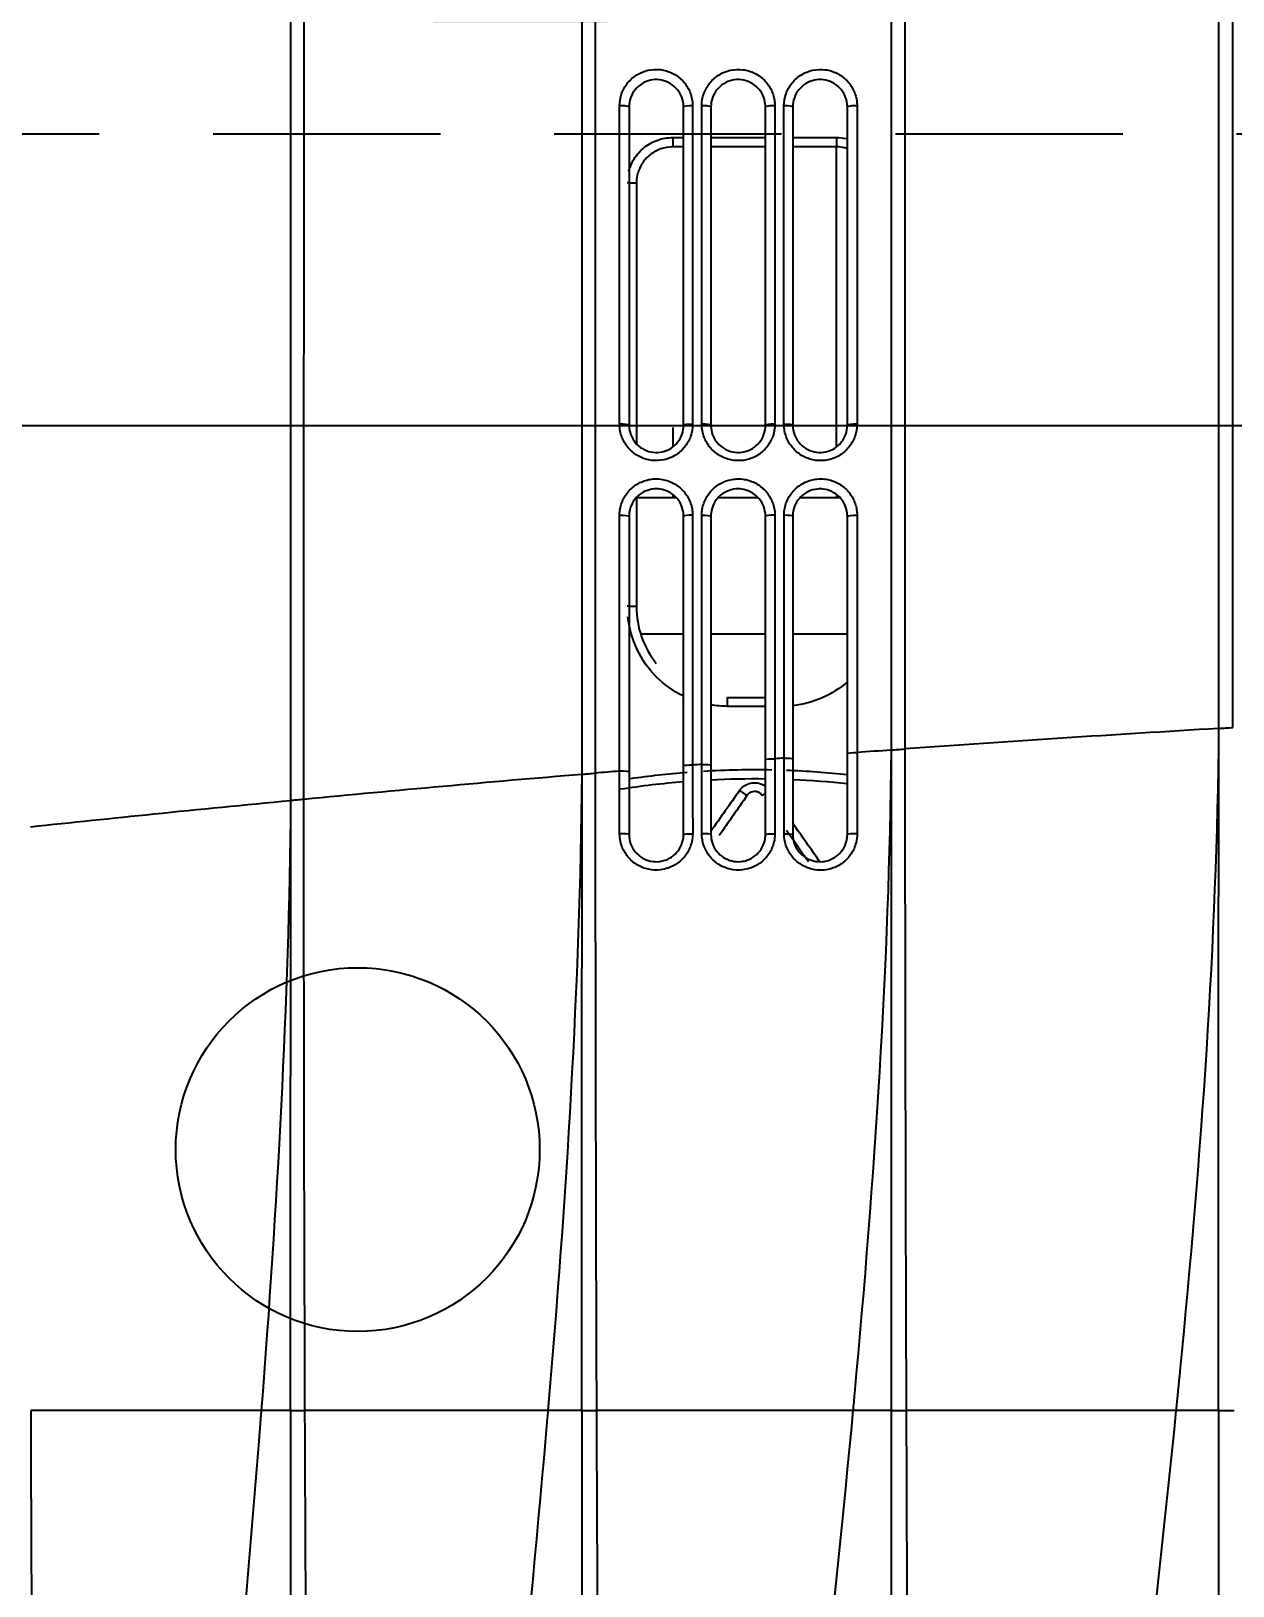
# Model space of a CAD drawing. Header units: inches. Extents: x -53835 to 52744, y -79586 to -50910.
# Drawn here: x 3388.5 to 3450.5, y -55251.6 to -55171.4 of the extents above; entities that cross this region are included whole.
import ezdxf

# ---------------------------------------------------------------- set-up
doc = ezdxf.new("R2010")
doc.units = ezdxf.units.IN
doc.header["$LTSCALE"] = 50
doc.header["$MEASUREMENT"] = 0
doc.linetypes.add('HIDDEN', pattern=[0.375, 0.25, -0.125])
doc.layers.add('06-LIGHT', color=4, linetype='Continuous')
doc.layers.add('07-DIM WAL', color=5, linetype='Continuous')
doc.styles.add('스타일1', font='HY울릉도M.TTF')
doc.dimstyles.new('30', dxfattribs={"dimscale": 30, "dimtxt": 2.5, "dimasz": 2.5, "dimexe": 1.25, "dimexo": 2, "dimtad": 1, "dimdec": 0, "dimtxsty": '스타일1', "dimblk": 'DOTSMALL', "dimcen": 2.5, "dimclrd": 1, "dimclre": 1, "dimclrt": 2, "dimadec": 0, "dimazin": 0, "dimtfac": 1, "dimtix": 1, "dimtmove": 0, "dimatfit": 3, "dimldrblk": 'DOTSMALL', "dimfxl": 1.25, "dimarcsym": 0})

# ---------------------------------------------------------------- blocks, each defined once
blk = doc.blocks.new('_DOTSMALL')
at = {"color": 0, "linetype": 'ByBlock', "const_width": 0.5}
blk.add_lwpolyline([(-0.0625, 0, 1), (0.0625, 0, 1)], format="xyb", close=True, dxfattribs=at)
blk = doc.blocks.new('*D203')
at = {"layer": '07-DIM WAL', "color": 1, "lineweight": -2, "transparency": 16777216}
for p, q in [((3098.631, -55131.788), (3098.631, -55154.288)), ((3848.631, -55131.788), (3848.631, -55154.288)), ((3848.631, -55191.788), (3098.631, -55191.788))]:
    blk.add_line(p, q, dxfattribs=at)
at = {"layer": 'Defpoints', "color": 0, "transparency": 16777216}
for p in [(3098.631, -55191.788), (3098.631, -55191.788), (3848.631, -55191.788)]:
    blk.add_point(p, dxfattribs=at)
at = {"layer": '07-DIM WAL', "color": 1, "lineweight": -2, "transparency": 16777216, "xscale": 75, "yscale": 75, "zscale": 75, "rotation": 180}
blk.add_blockref('_DOTSMALL', (3098.631, -55191.788), dxfattribs=at)
at = {"layer": '07-DIM WAL', "color": 1, "lineweight": -2, "transparency": 16777216, "xscale": 75, "yscale": 75, "zscale": 75}
blk.add_blockref('_DOTSMALL', (3848.631, -55191.788), dxfattribs=at)
at = {"layer": '07-DIM WAL', "color": 2, "transparency": 16777216, "insert": (3473.631, -55134.04), "char_height": 75, "attachment_point": 5, "style": '스타일1'}
blk.add_mtext('750', dxfattribs=at)
blk = doc.blocks.new('*U255')
at = {"color": 8}
for p, q in [((67.44, 103.098), (67.44, 106.098)), ((57.106, 105.5), (40.665, 105.5)), ((59.793, 105.5), (59.94, 105.5)), ((59.94, 103.515), (59.94, 105.683)), ((59.94, 99.018), (59.94, 101.185)), ((67.44, 98.598), (67.44, 101.598)), ((76.319, 101.41), (76.32, 101.41)), ((76.32, 100.591), (76.319, 100.591)), ((59.94, 94.5), (59.94, 96.687)), ((67.44, 94.756), (67.44, 97.098)), ((56.091, 96.5), (57.14, 96.5)), ((59.794, 96.5), (59.94, 96.5))]:
    blk.add_line(p, q, dxfattribs=at)
at = {"color": 1, "linetype": 'HIDDEN'}
blk.add_lwpolyline([(1179.942, 464.985), (1179.942, 14.985), (39.942, 14.985), (39.942, 464.985)], close=True, dxfattribs=at)
at = {"color": 8, "ltscale": 5}
blk.add_circle((95.792, 79.185), 10, dxfattribs=at)
at = {"color": 8}
for centre, major_axis, ratio, start_param, end_param in [((38.465, 106.598), (0, -0.5), 0.120491, 4.644768, 6.283185), ((55.965, 106.598), (0, -0.5), 0.102549, 4.642806, 6.283185), ((40.165, 105.5), (-0.5, 0), 0.00112, 1.53589, 3.141593), ((77.459, 101), (70.962, 49.985), 0.017143, 1.522775, 1.553151), ((77.745, 100.591), (70.963, 49.485), 0.017199, 1.527422, 1.551665), ((78.307, 101), (70.246, 48.985), 0.017199, 1.535103, 1.559588), ((38.465, 102.598), (0, -0.5), 0.120705, 3.141593, 4.677658), ((55.965, 102.598), (0, -0.5), 0.103019, 3.141593, 4.676553), ((38.465, 102.098), (0, -0.5), 0.120719, 4.68176, 6.283185), ((55.965, 102.098), (0, -0.5), 0.103065, 4.680761, 6.283185), ((76.032, 101.819), (-0.286, 0.41), 0.038088, 3.171638, 4.101454), ((76.032, 100.181), (0.286, 0.41), 0.038088, 4.71878, 6.25314), ((77.459, 101), (-70.962, 49.985), 0.017143, 1.563014, 1.594553), ((77.745, 101.41), (-70.963, 49.485), 0.017199, 1.562687, 1.59367), ((78.307, 101), (-70.246, 48.985), 0.017199, 1.554496, 1.585784), ((71.44, 99.5), (-0.5, 0), 0.00112, 0, 1.53589), ((38.465, 98.098), (0, -0.5), 0.120738, 3.141593, 4.714524), ((55.965, 98.098), (0, -0.5), 0.10333, 3.141593, 4.714382), ((38.465, 97.598), (0, -0.5), 0.120728, 4.718615, 6.283185), ((55.965, 97.598), (0, 0.5), 0.10335, 1.576989, 3.141593), ((40.165, 96.5), (-0.5, 0), 0.00112, 1.53589, 3.141593), ((38.465, 93.598), (0, 0.5), 0.120552, 0, 1.609749), ((42.665, 94), (0, -0.5), 0.0349, 3.141593, 4.713595), ((55.965, 93.598), (0, -0.5), 0.103408, 3.141593, 4.75217), ((65.94, 94), (0, -0.5), 0.0349, 3.141593, 4.713595)]:
    blk.add_ellipse(centre, major_axis=major_axis, ratio=ratio, start_param=start_param, end_param=end_param, dxfattribs=at)
for points, degree, knots in [([(72.589, 127.287), (61, 127.286), (49.428, 127.284), (26.337, 127.283), (14.808, 127.282), (3.367, 127.283)], 3, [0, 0, 0, 0, 0.5, 0.5, 1, 1, 1, 1]), ([(72.639, 126.5), (72.637, 126.522), (72.632, 126.566), (72.612, 126.883), (72.596, 127.154), (72.589, 127.287)], 3, [0, 0, 0, 0, 0.341178, 0.674287, 1, 1, 1, 1]), ([(110.14, 126.5), (110.14, 126.533), (110.139, 126.594), (110.139, 126.971), (110.139, 127.236), (110.14, 127.355)], 3, [0, 0, 0, 0, 0.391478, 0.72506, 1, 1, 1, 1]), ([(3.51, 126.5), (14.935, 126.5), (26.45, 126.5), (49.51, 126.5), (61.066, 126.5), (72.639, 126.5)], 3, [0, 0, 0, 0, 0.5, 0.5, 1, 1, 1, 1]), ([(72.64, 126.5), (84.41, 126.394), (96.94, 125.471), (109.417, 124.233), (110.141, 124.16)], 3, [0, 0, 0, 0, 0.941987, 1, 1, 1, 1]), ([(110.141, 124.158), (110.141, 122.989), (110.14, 120.616), (110.14, 116.969), (110.14, 113.202), (110.14, 110.644), (110.14, 109.349)], 3, [0, 0, 0, 0, 0.239883, 0.486718, 0.740192, 1, 1, 1, 1]), ([(194.054, 109.71), (180.065, 109.711), (166.077, 109.638), (138.101, 109.478), (124.113, 109.398), (110.14, 109.349)], 3, [0, 0, 0, 0, 0.5, 0.5, 1, 1, 1, 1]), ([(73.766, 109.28), (62.172, 109.278), (50.594, 109.276), (27.488, 109.274), (15.954, 109.273), (4.492, 109.275)], 3, [0, 0, 0, 0, 0.5, 0.5, 1, 1, 1, 1]), ([(73.827, 108.5), (73.824, 108.521), (73.819, 108.564), (73.795, 108.875), (73.776, 109.145), (73.766, 109.28)], 3, [0, 0, 0, 0, 0.336576, 0.66963, 1, 1, 1, 1]), ([(110.14, 108.5), (110.139, 108.532), (110.138, 108.593), (110.138, 108.966), (110.139, 109.23), (110.14, 109.349)], 3, [0, 0, 0, 0, 0.391619, 0.725197, 1, 1, 1, 1]), ([(4.63, 108.5), (16.079, 108.5), (27.6, 108.5), (50.68, 108.5), (62.245, 108.5), (73.827, 108.5)], 3, [0, 0, 0, 0, 0.5, 0.5, 1, 1, 1, 1]), ([(73.828, 108.5), (85.608, 108.394), (97.739, 107.55), (109.827, 106.432), (110.141, 106.403)], 3, [0, 0, 0, 0, 0.974091, 1, 1, 1, 1]), ([(38.405, 102.615), (38.179, 102.615), (37.95, 102.654), (37.524, 102.805), (37.322, 102.919), (36.971, 103.204), (36.817, 103.379), (36.581, 103.766), (36.495, 103.982), (36.401, 104.424), (36.391, 104.655), (36.448, 105.101), (36.515, 105.322), (36.715, 105.722), (36.85, 105.907), (37.169, 106.218), (37.357, 106.348), (37.759, 106.537), (37.98, 106.598), (38.268, 106.628), (38.337, 106.631), (38.405, 106.631)], 3, [0, 0, 0, 0, 0.108501, 0.108501, 0.217078, 0.217078, 0.325752, 0.325752, 0.434077, 0.434077, 0.541746, 0.541746, 0.648671, 0.648671, 0.755015, 0.755015, 0.861181, 0.861181, 0.967704, 0.967704, 1, 1, 1, 1]), ([(38.465, 106.098), (38.414, 106.098), (38.363, 106.095), (38.146, 106.073), (37.981, 106.027), (37.68, 105.886), (37.539, 105.789), (37.3, 105.557), (37.198, 105.419), (37.049, 105.12), (36.998, 104.955), (36.956, 104.622), (36.963, 104.448), (37.033, 104.118), (37.098, 103.957), (37.275, 103.668), (37.39, 103.538), (37.653, 103.325), (37.805, 103.24), (38.124, 103.127), (38.295, 103.098), (38.465, 103.098)], 3, [0, 0, 0, 0, 0.032428, 0.032428, 0.139186, 0.139186, 0.24526, 0.24526, 0.35125, 0.35125, 0.457712, 0.457712, 0.565001, 0.565001, 0.673185, 0.673185, 0.782019, 0.782019, 0.891004, 0.891004, 1, 1, 1, 1]), ([(38.405, 106.631), (38.736, 106.631), (39.067, 106.631), (40.721, 106.631), (42.045, 106.631), (47.548, 106.632), (51.73, 106.632), (55.914, 106.632)], 3, [0, 0, 0, 0, 0.056756, 0.056756, 0.283781, 0.283781, 1, 1, 1, 1]), ([(40.147, 105.5), (40.147, 105.683), (40.168, 105.868), (40.212, 106.065), (40.216, 106.082), (40.22, 106.1)], 3, [0, 0, 0, 0, 0.90979, 0.90979, 1, 1, 1, 1]), ([(40.758, 106.104), (40.741, 106.049), (40.726, 105.994), (40.681, 105.795), (40.665, 105.647), (40.665, 105.5)], 3, [0, 0, 0, 0, 0.282022, 0.282022, 1, 1, 1, 1]), ([(55.914, 106.632), (56.139, 106.632), (56.368, 106.593), (56.792, 106.442), (56.994, 106.329), (57.345, 106.045), (57.499, 105.871), (57.736, 105.485), (57.822, 105.269), (57.917, 104.827), (57.927, 104.595), (57.87, 104.149), (57.804, 103.928), (57.605, 103.528), (57.47, 103.343), (57.152, 103.031), (56.964, 102.9), (56.562, 102.711), (56.341, 102.649), (56.051, 102.619), (55.982, 102.615), (55.913, 102.615)], 3, [0, 0, 0, 0, 0.108185, 0.108185, 0.216425, 0.216425, 0.325056, 0.325056, 0.433562, 0.433562, 0.541346, 0.541346, 0.64822, 0.64822, 0.754494, 0.754494, 0.860743, 0.860743, 0.967469, 0.967469, 1, 1, 1, 1]), ([(55.965, 103.098), (56.016, 103.098), (56.068, 103.1), (56.285, 103.123), (56.451, 103.169), (56.752, 103.31), (56.893, 103.408), (57.132, 103.64), (57.233, 103.779), (57.382, 104.078), (57.432, 104.243), (57.474, 104.576), (57.467, 104.749), (57.395, 105.079), (57.33, 105.241), (57.153, 105.529), (57.038, 105.659), (56.775, 105.871), (56.623, 105.956), (56.305, 106.068), (56.134, 106.098), (55.965, 106.098)], 3, [0, 0, 0, 0, 0.032628, 0.032628, 0.139536, 0.139536, 0.245702, 0.245702, 0.351641, 0.351641, 0.458067, 0.458067, 0.565498, 0.565498, 0.673919, 0.673919, 0.782769, 0.782769, 0.891417, 0.891417, 1, 1, 1, 1]), ([(60.916, 102.616), (60.839, 102.616), (60.763, 102.62), (60.464, 102.655), (60.242, 102.72), (59.838, 102.918), (59.65, 103.054), (59.334, 103.376), (59.201, 103.567), (59.01, 103.976), (58.949, 104.2), (58.912, 104.567), (58.913, 104.711), (58.955, 105.074), (59.018, 105.295), (59.212, 105.698), (59.345, 105.886), (59.66, 106.202), (59.847, 106.335), (60.248, 106.53), (60.467, 106.594), (60.764, 106.628), (60.84, 106.633), (60.916, 106.633)], 3, [0, 0, 0, 0, 0.036246, 0.036246, 0.144196, 0.144196, 0.252559, 0.252559, 0.361022, 0.361022, 0.469276, 0.469276, 0.536851, 0.536851, 0.643802, 0.643802, 0.750668, 0.750668, 0.857276, 0.857276, 0.963954, 0.963954, 1, 1, 1, 1]), ([(60.965, 106.098), (60.908, 106.097), (60.851, 106.094), (60.629, 106.069), (60.464, 106.021), (60.164, 105.876), (60.024, 105.776), (59.788, 105.54), (59.688, 105.4), (59.543, 105.099), (59.495, 104.934), (59.464, 104.662), (59.463, 104.555), (59.49, 104.281), (59.537, 104.113), (59.68, 103.808), (59.779, 103.665), (60.016, 103.425), (60.157, 103.323), (60.46, 103.176), (60.626, 103.127), (60.85, 103.101), (60.908, 103.098), (60.965, 103.098)], 3, [0, 0, 0, 0, 0.03612, 0.03612, 0.142967, 0.142967, 0.249485, 0.249485, 0.356064, 0.356064, 0.462661, 0.462661, 0.530041, 0.530041, 0.638131, 0.638131, 0.746663, 0.746663, 0.855313, 0.855313, 0.96366, 0.96366, 1, 1, 1, 1]), ([(60.916, 106.633), (61.248, 106.633), (61.579, 106.633), (63.238, 106.633), (64.566, 106.633), (68.582, 106.633), (71.272, 106.634), (73.963, 106.634), (73.963, 106.634), (73.963, 106.634)], 3, [0, 0, 0, 0, 0.076326, 0.076326, 0.381632, 0.381632, 0.999995, 0.999995, 1, 1, 1, 1]), ([(73.963, 106.634), (73.963, 106.634), (73.963, 106.634), (74.295, 106.634), (74.627, 106.634), (76.116, 106.635), (77.273, 106.635), (78.431, 106.636)], 3, [0, 0, 0, 0, 0.000013, 0.000013, 0.223182, 0.223182, 1, 1, 1, 1]), ([(78.431, 106.636), (78.594, 106.636), (78.759, 106.616), (79.135, 106.521), (79.346, 106.428), (79.72, 106.181), (79.889, 106.022), (80.161, 105.663), (80.267, 105.457), (80.38, 105.105), (80.409, 104.963), (80.443, 104.597), (80.426, 104.367), (80.319, 103.932), (80.228, 103.72), (79.983, 103.344), (79.828, 103.175), (79.474, 102.901), (79.272, 102.793), (78.858, 102.654), (78.642, 102.619), (78.428, 102.618)], 3, [0, 0, 0, 0, 0.077851, 0.077851, 0.185317, 0.185317, 0.293315, 0.293315, 0.401647, 0.401647, 0.469766, 0.469766, 0.577002, 0.577002, 0.684259, 0.684259, 0.791133, 0.791133, 0.897844, 0.897844, 1, 1, 1, 1]), ([(78.465, 103.098), (78.625, 103.098), (78.786, 103.124), (79.097, 103.227), (79.248, 103.308), (79.513, 103.512), (79.629, 103.639), (79.812, 103.919), (79.88, 104.077), (79.96, 104.403), (79.973, 104.574), (79.947, 104.847), (79.925, 104.953), (79.841, 105.216), (79.76, 105.37), (79.557, 105.638), (79.43, 105.757), (79.15, 105.942), (78.992, 106.011), (78.711, 106.082), (78.587, 106.097), (78.465, 106.098)], 3, [0, 0, 0, 0, 0.102245, 0.102245, 0.208882, 0.208882, 0.315495, 0.315495, 0.422426, 0.422426, 0.529438, 0.529438, 0.597522, 0.597522, 0.705987, 0.705987, 0.814273, 0.814273, 0.922037, 0.922037, 1, 1, 1, 1]), ([(110.14, 106.4), (110.14, 105.294), (110.14, 103.046), (110.14, 99.582), (110.14, 95.996), (110.14, 93.56), (110.14, 92.325)], 3, [0, 0, 0, 0, 0.238876, 0.485318, 0.739101, 1, 1, 1, 1]), ([(40.665, 105.5), (40.665, 105.167), (40.665, 104.834), (40.665, 104.033), (40.665, 103.565), (40.665, 103.097)], 3, [0, 0, 0, 0, 0.416195, 0.416195, 1, 1, 1, 1]), ([(55.913, 102.615), (55.582, 102.615), (55.25, 102.615), (53.593, 102.615), (52.267, 102.615), (46.759, 102.615), (42.58, 102.615), (38.405, 102.615)], 3, [0, 0, 0, 0, 0.056754, 0.056754, 0.283773, 0.283773, 1, 1, 1, 1]), ([(74.263, 102.617), (74.263, 102.617), (74.263, 102.617), (73.931, 102.617), (73.599, 102.617), (71.939, 102.617), (70.61, 102.616), (66.493, 102.616), (63.703, 102.616), (60.916, 102.616)], 3, [0, 0, 0, 0, 0.000004, 0.000004, 0.074608, 0.074608, 0.373021, 0.373021, 1, 1, 1, 1]), ([(78.428, 102.618), (78.096, 102.618), (77.763, 102.618), (76.375, 102.617), (75.319, 102.617), (74.263, 102.617), (74.263, 102.617), (74.263, 102.617)], 3, [0, 0, 0, 0, 0.239348, 0.239348, 0.999986, 0.999986, 1, 1, 1, 1]), ([(38.404, 98.096), (38.179, 98.096), (37.951, 98.136), (37.526, 98.286), (37.323, 98.4), (36.972, 98.684), (36.819, 98.859), (36.583, 99.243), (36.497, 99.458), (36.402, 99.898), (36.391, 100.128), (36.446, 100.573), (36.512, 100.793), (36.709, 101.194), (36.843, 101.38), (37.16, 101.693), (37.348, 101.825), (37.751, 102.016), (37.972, 102.078), (38.264, 102.109), (38.334, 102.113), (38.404, 102.113)], 3, [0, 0, 0, 0, 0.108286, 0.108286, 0.21667, 0.21667, 0.324851, 0.324851, 0.432489, 0.432489, 0.539562, 0.539562, 0.646218, 0.646218, 0.752731, 0.752731, 0.859444, 0.859444, 0.966684, 0.966684, 1, 1, 1, 1]), ([(38.404, 102.113), (38.735, 102.113), (39.066, 102.113), (40.721, 102.113), (42.045, 102.113), (47.548, 102.113), (51.729, 102.113), (55.913, 102.113)], 3, [0, 0, 0, 0, 0.056754, 0.056754, 0.283772, 0.283772, 1, 1, 1, 1]), ([(55.913, 102.113), (56.139, 102.113), (56.367, 102.074), (56.792, 101.924), (56.994, 101.81), (57.345, 101.527), (57.498, 101.352), (57.734, 100.967), (57.821, 100.752), (57.916, 100.312), (57.927, 100.082), (57.872, 99.637), (57.806, 99.417), (57.61, 99.017), (57.476, 98.831), (57.159, 98.518), (56.971, 98.386), (56.568, 98.194), (56.346, 98.131), (56.054, 98.1), (55.983, 98.097), (55.913, 98.097)], 3, [0, 0, 0, 0, 0.108108, 0.108108, 0.216298, 0.216298, 0.324535, 0.324535, 0.432347, 0.432347, 0.539476, 0.539476, 0.646052, 0.646052, 0.752517, 0.752517, 0.859336, 0.859336, 0.966737, 0.966737, 1, 1, 1, 1]), ([(60.915, 98.097), (60.832, 98.097), (60.747, 98.102), (60.441, 98.141), (60.22, 98.209), (59.817, 98.412), (59.631, 98.55), (59.319, 98.875), (59.189, 99.067), (59.003, 99.478), (58.944, 99.701), (58.912, 100.065), (58.914, 100.208), (58.958, 100.57), (59.023, 100.79), (59.22, 101.192), (59.354, 101.379), (59.672, 101.693), (59.86, 101.825), (60.264, 102.017), (60.485, 102.079), (60.776, 102.11), (60.846, 102.114), (60.916, 102.114)], 3, [0, 0, 0, 0, 0.03981, 0.03981, 0.148007, 0.148007, 0.256203, 0.256203, 0.364183, 0.364183, 0.471842, 0.471842, 0.538525, 0.538525, 0.645662, 0.645662, 0.752693, 0.752693, 0.859719, 0.859719, 0.967018, 0.967018, 1, 1, 1, 1]), ([(60.916, 102.114), (61.247, 102.114), (61.579, 102.114), (63.238, 102.114), (64.565, 102.114), (68.695, 102.114), (71.498, 102.114), (74.302, 102.115), (74.302, 102.115), (74.302, 102.115)], 3, [0, 0, 0, 0, 0.074389, 0.074389, 0.371944, 0.371944, 0.999996, 0.999996, 1, 1, 1, 1]), ([(74.302, 102.115), (74.302, 102.115), (74.302, 102.115), (74.634, 102.115), (74.966, 102.115), (76.341, 102.115), (77.384, 102.115), (78.428, 102.116)], 3, [0, 0, 0, 0, 0.000014, 0.000014, 0.241602, 0.241602, 1, 1, 1, 1]), ([(78.428, 102.116), (78.583, 102.116), (78.739, 102.098), (79.108, 102.01), (79.32, 101.919), (79.698, 101.676), (79.869, 101.519), (80.145, 101.163), (80.254, 100.959), (80.37, 100.61), (80.4, 100.47), (80.44, 100.106), (80.427, 99.877), (80.326, 99.44), (80.238, 99.227), (80, 98.848), (79.847, 98.677), (79.498, 98.397), (79.297, 98.286), (78.875, 98.137), (78.649, 98.099), (78.426, 98.098)], 3, [0, 0, 0, 0, 0.073729, 0.073729, 0.181483, 0.181483, 0.289444, 0.289444, 0.397393, 0.397393, 0.464668, 0.464668, 0.571754, 0.571754, 0.678827, 0.678827, 0.785803, 0.785803, 0.892946, 0.892946, 1, 1, 1, 1]), ([(38.465, 101.598), (38.412, 101.598), (38.359, 101.595), (38.141, 101.572), (37.975, 101.525), (37.673, 101.382), (37.532, 101.284), (37.294, 101.05), (37.194, 100.911), (37.046, 100.612), (36.997, 100.447), (36.956, 100.115), (36.963, 99.943), (37.035, 99.615), (37.099, 99.454), (37.276, 99.167), (37.391, 99.036), (37.654, 98.824), (37.806, 98.739), (38.125, 98.627), (38.296, 98.598), (38.465, 98.598)], 3, [0, 0, 0, 0, 0.033474, 0.033474, 0.14108, 0.14108, 0.247873, 0.247873, 0.354169, 0.354169, 0.460411, 0.460411, 0.567043, 0.567043, 0.674393, 0.674393, 0.782562, 0.782562, 0.891233, 0.891233, 1, 1, 1, 1]), ([(40.147, 98.598), (40.147, 99.565), (40.147, 100.532), (40.147, 101.532), (40.147, 101.565), (40.147, 101.597)], 3, [0, 0, 0, 0, 0.967399, 0.967399, 1, 1, 1, 1]), ([(40.665, 101.597), (40.665, 101.232), (40.665, 100.866), (40.665, 99.866), (40.665, 99.232), (40.665, 98.598)], 3, [0, 0, 0, 0, 0.365767, 0.365767, 1, 1, 1, 1]), ([(55.965, 98.598), (56.017, 98.598), (56.07, 98.6), (56.289, 98.623), (56.455, 98.67), (56.758, 98.813), (56.899, 98.912), (57.136, 99.146), (57.237, 99.285), (57.384, 99.584), (57.433, 99.748), (57.474, 100.08), (57.466, 100.253), (57.395, 100.581), (57.33, 100.742), (57.153, 101.029), (57.038, 101.159), (56.775, 101.371), (56.623, 101.456), (56.305, 101.568), (56.134, 101.598), (55.965, 101.598)], 3, [0, 0, 0, 0, 0.033385, 0.033385, 0.141099, 0.141099, 0.248011, 0.248011, 0.354289, 0.354289, 0.460473, 0.460473, 0.56718, 0.56718, 0.674743, 0.674743, 0.783016, 0.783016, 0.891497, 0.891497, 1, 1, 1, 1]), ([(60.965, 101.598), (60.913, 101.597), (60.861, 101.595), (60.643, 101.572), (60.477, 101.525), (60.174, 101.382), (60.033, 101.284), (59.795, 101.049), (59.694, 100.91), (59.546, 100.609), (59.497, 100.444), (59.465, 100.174), (59.463, 100.068), (59.487, 99.796), (59.532, 99.629), (59.671, 99.322), (59.768, 99.179), (60.002, 98.936), (60.142, 98.833), (60.444, 98.681), (60.61, 98.631), (60.839, 98.602), (60.902, 98.598), (60.965, 98.598)], 3, [0, 0, 0, 0, 0.03307, 0.03307, 0.140669, 0.140669, 0.24776, 0.24776, 0.354618, 0.354618, 0.461426, 0.461426, 0.527881, 0.527881, 0.635258, 0.635258, 0.743152, 0.743152, 0.851512, 0.851512, 0.960069, 0.960069, 1, 1, 1, 1]), ([(70.94, 99.5), (70.94, 99.834), (70.94, 100.167), (70.94, 100.866), (70.94, 101.232), (70.94, 101.598)], 3, [0, 0, 0, 0, 0.476796, 0.476796, 1, 1, 1, 1]), ([(71.422, 101.598), (71.422, 101.565), (71.422, 101.532), (71.422, 100.833), (71.422, 100.166), (71.422, 99.5)], 3, [0, 0, 0, 0, 0.046661, 0.046661, 1, 1, 1, 1]), ([(76.05, 100.173), (75.985, 100.218), (75.926, 100.271), (75.8, 100.415), (75.739, 100.513), (75.654, 100.721), (75.629, 100.834), (75.619, 101.017), (75.623, 101.088), (75.651, 101.269), (75.688, 101.379), (75.765, 101.523), (75.792, 101.566), (75.822, 101.606)], 3, [0, 0, 0, 0, 0.145885, 0.145885, 0.355443, 0.355443, 0.565518, 0.565518, 0.695707, 0.695707, 0.906755, 0.906755, 1, 1, 1, 1]), ([(76.319, 101.41), (76.301, 101.398), (76.284, 101.384), (76.227, 101.332), (76.191, 101.287), (76.137, 101.188), (76.118, 101.133), (76.104, 101.044), (76.102, 101.008), (76.107, 100.918), (76.12, 100.862), (76.163, 100.759), (76.193, 100.71), (76.257, 100.639), (76.286, 100.613), (76.319, 100.591)], 3, [0, 0, 0, 0, 0.066277, 0.066277, 0.243538, 0.243538, 0.419249, 0.419249, 0.527308, 0.527308, 0.701967, 0.701967, 0.877213, 0.877213, 1, 1, 1, 1]), ([(76.32, 101.41), (76.274, 101.378), (76.233, 101.337), (76.167, 101.246), (76.142, 101.195), (76.11, 101.087), (76.103, 101.03), (76.109, 100.919), (76.122, 100.863), (76.164, 100.76), (76.194, 100.711), (76.257, 100.64), (76.287, 100.613), (76.32, 100.591)], 3, [0, 0, 0, 0, 0.175877, 0.175877, 0.351794, 0.351794, 0.527146, 0.527146, 0.701996, 0.701996, 0.876911, 0.876911, 1, 1, 1, 1]), ([(78.465, 98.598), (78.632, 98.598), (78.801, 98.627), (79.117, 98.737), (79.268, 98.82), (79.529, 99.029), (79.644, 99.157), (79.822, 99.44), (79.888, 99.598), (79.963, 99.924), (79.973, 100.096), (79.943, 100.368), (79.92, 100.472), (79.833, 100.733), (79.751, 100.885), (79.544, 101.151), (79.416, 101.268), (79.133, 101.45), (78.974, 101.518), (78.698, 101.584), (78.581, 101.597), (78.465, 101.598)], 3, [0, 0, 0, 0, 0.107278, 0.107278, 0.214509, 0.214509, 0.321349, 0.321349, 0.428125, 0.428125, 0.534902, 0.534902, 0.602044, 0.602044, 0.709956, 0.709956, 0.818084, 0.818084, 0.926117, 0.926117, 1, 1, 1, 1]), ([(38.405, 93.578), (38.18, 93.578), (37.952, 93.617), (37.528, 93.767), (37.326, 93.88), (36.975, 94.163), (36.822, 94.337), (36.586, 94.719), (36.499, 94.933), (36.403, 95.37), (36.391, 95.599), (36.443, 96.043), (36.507, 96.263), (36.702, 96.665), (36.835, 96.852), (37.151, 97.168), (37.339, 97.301), (37.743, 97.495), (37.965, 97.558), (38.26, 97.59), (38.332, 97.594), (38.404, 97.594)], 3, [0, 0, 0, 0, 0.107882, 0.107882, 0.215881, 0.215881, 0.323448, 0.323448, 0.430427, 0.430427, 0.537061, 0.537061, 0.643664, 0.643664, 0.750524, 0.750524, 0.857857, 0.857857, 0.965748, 0.965748, 1, 1, 1, 1]), ([(55.913, 98.097), (55.582, 98.097), (55.25, 98.097), (53.592, 98.096), (52.267, 98.096), (46.759, 98.096), (42.58, 98.096), (38.404, 98.096)], 3, [0, 0, 0, 0, 0.056754, 0.056754, 0.28377, 0.28377, 1, 1, 1, 1]), ([(38.404, 97.594), (38.735, 97.594), (39.066, 97.594), (40.721, 97.594), (42.045, 97.594), (47.548, 97.594), (51.729, 97.594), (55.913, 97.594)], 3, [0, 0, 0, 0, 0.056754, 0.056754, 0.283771, 0.283771, 1, 1, 1, 1]), ([(55.913, 97.594), (56.138, 97.594), (56.366, 97.555), (56.79, 97.405), (56.992, 97.292), (57.343, 97.009), (57.496, 96.835), (57.732, 96.453), (57.819, 96.239), (57.915, 95.801), (57.926, 95.572), (57.874, 95.128), (57.81, 94.908), (57.615, 94.507), (57.482, 94.32), (57.166, 94.004), (56.978, 93.871), (56.574, 93.677), (56.351, 93.613), (56.056, 93.582), (55.985, 93.578), (55.913, 93.578)], 3, [0, 0, 0, 0, 0.10783, 0.10783, 0.215762, 0.215762, 0.323471, 0.323471, 0.430614, 0.430614, 0.537253, 0.537253, 0.64376, 0.64376, 0.750608, 0.750608, 0.858075, 0.858075, 0.966084, 0.966084, 1, 1, 1, 1]), ([(60.915, 93.578), (60.824, 93.578), (60.733, 93.584), (60.42, 93.628), (60.199, 93.698), (59.799, 93.905), (59.614, 94.045), (59.307, 94.373), (59.179, 94.565), (58.998, 94.975), (58.941, 95.199), (58.911, 95.561), (58.915, 95.702), (58.96, 96.062), (59.027, 96.283), (59.227, 96.685), (59.363, 96.871), (59.684, 97.184), (59.874, 97.314), (60.28, 97.503), (60.503, 97.564), (60.789, 97.591), (60.852, 97.595), (60.915, 97.595)], 3, [0, 0, 0, 0, 0.043237, 0.043237, 0.151417, 0.151417, 0.259221, 0.259221, 0.366628, 0.366628, 0.473779, 0.473779, 0.539795, 0.539795, 0.647301, 0.647301, 0.754686, 0.754686, 0.862228, 0.862228, 0.97008, 0.97008, 1, 1, 1, 1]), ([(74.616, 98.097), (74.616, 98.097), (74.616, 98.097), (74.284, 98.097), (73.952, 98.097), (72.291, 98.097), (70.963, 98.097), (66.727, 98.097), (63.821, 98.097), (60.915, 98.097)], 3, [0, 0, 0, 0, 0.000004, 0.000004, 0.072684, 0.072684, 0.363403, 0.363403, 1, 1, 1, 1]), ([(60.915, 97.595), (61.247, 97.595), (61.579, 97.595), (63.238, 97.595), (64.565, 97.595), (68.812, 97.595), (71.734, 97.595), (74.656, 97.595), (74.656, 97.595), (74.656, 97.595)], 3, [0, 0, 0, 0, 0.072467, 0.072467, 0.362336, 0.362336, 0.999996, 0.999996, 1, 1, 1, 1]), ([(78.426, 98.098), (78.094, 98.098), (77.761, 98.098), (76.491, 98.098), (75.553, 98.097), (74.616, 98.097), (74.616, 98.097), (74.616, 98.097)], 3, [0, 0, 0, 0, 0.261588, 0.261588, 0.999984, 0.999984, 1, 1, 1, 1]), ([(74.656, 97.595), (74.656, 97.595), (74.656, 97.595), (74.988, 97.595), (75.32, 97.595), (76.577, 97.595), (77.501, 97.596), (78.426, 97.596)], 3, [0, 0, 0, 0, 0.000016, 0.000016, 0.264399, 0.264399, 1, 1, 1, 1]), ([(78.426, 97.596), (78.574, 97.596), (78.723, 97.579), (79.086, 97.497), (79.3, 97.408), (79.68, 97.168), (79.852, 97.013), (80.131, 96.66), (80.242, 96.458), (80.361, 96.113), (80.393, 95.975), (80.437, 95.613), (80.427, 95.383), (80.332, 94.945), (80.247, 94.731), (80.014, 94.349), (79.863, 94.175), (79.517, 93.891), (79.317, 93.776), (78.889, 93.62), (78.655, 93.579), (78.424, 93.579)], 3, [0, 0, 0, 0, 0.070469, 0.070469, 0.178273, 0.178273, 0.285981, 0.285981, 0.393451, 0.393451, 0.45984, 0.45984, 0.56702, 0.56702, 0.674158, 0.674158, 0.781457, 0.781457, 0.889124, 0.889124, 1, 1, 1, 1]), ([(38.465, 97.098), (38.411, 97.098), (38.357, 97.095), (38.136, 97.071), (37.969, 97.023), (37.666, 96.878), (37.526, 96.779), (37.289, 96.543), (37.189, 96.404), (37.043, 96.103), (36.995, 95.939), (36.956, 95.607), (36.964, 95.436), (37.037, 95.109), (37.102, 94.95), (37.279, 94.664), (37.393, 94.534), (37.656, 94.323), (37.808, 94.239), (38.126, 94.127), (38.297, 94.098), (38.465, 94.098)], 3, [0, 0, 0, 0, 0.034419, 0.034419, 0.142762, 0.142762, 0.250327, 0.250327, 0.357125, 0.357125, 0.463407, 0.463407, 0.569594, 0.569594, 0.676176, 0.676176, 0.783568, 0.783568, 0.891704, 0.891704, 1, 1, 1, 1]), ([(55.965, 94.098), (56.019, 94.098), (56.072, 94.1), (56.293, 94.124), (56.46, 94.172), (56.763, 94.317), (56.904, 94.416), (57.141, 94.652), (57.241, 94.791), (57.387, 95.091), (57.435, 95.256), (57.474, 95.587), (57.466, 95.758), (57.393, 96.085), (57.328, 96.245), (57.151, 96.531), (57.036, 96.661), (56.774, 96.872), (56.622, 96.956), (56.304, 97.068), (56.133, 97.098), (55.965, 97.098)], 3, [0, 0, 0, 0, 0.034044, 0.034044, 0.142449, 0.142449, 0.250168, 0.250168, 0.356996, 0.356996, 0.463211, 0.463211, 0.569418, 0.569418, 0.67619, 0.67619, 0.783761, 0.783761, 0.891835, 0.891835, 1, 1, 1, 1]), ([(60.965, 97.098), (60.918, 97.097), (60.87, 97.095), (60.656, 97.075), (60.489, 97.03), (60.184, 96.888), (60.042, 96.791), (59.801, 96.557), (59.7, 96.418), (59.55, 96.119), (59.499, 95.953), (59.465, 95.684), (59.463, 95.579), (59.485, 95.308), (59.528, 95.141), (59.664, 94.835), (59.759, 94.691), (59.99, 94.446), (60.128, 94.342), (60.428, 94.187), (60.594, 94.135), (60.828, 94.102), (60.897, 94.098), (60.965, 94.098)], 3, [0, 0, 0, 0, 0.029999, 0.029999, 0.138229, 0.138229, 0.245973, 0.245973, 0.35332, 0.35332, 0.460576, 0.460576, 0.526373, 0.526373, 0.633179, 0.633179, 0.740371, 0.740371, 0.848192, 0.848192, 0.95664, 0.95664, 1, 1, 1, 1]), ([(70.852, 97.07), (70.586, 96.53), (70.234, 96.033), (68.931, 94.731), (67.748, 94.167), (66.504, 94.031)], 3, [0, 0, 0, 0, 0.32606, 0.32606, 1, 1, 1, 1]), ([(78.465, 94.098), (78.469, 94.098), (78.474, 94.098), (78.647, 94.099), (78.817, 94.13), (79.134, 94.245), (79.284, 94.33), (79.543, 94.543), (79.656, 94.672), (79.83, 94.958), (79.894, 95.117), (79.965, 95.444), (79.973, 95.616), (79.939, 95.886), (79.915, 95.989), (79.826, 96.247), (79.743, 96.398), (79.534, 96.662), (79.405, 96.777), (79.12, 96.957), (78.96, 97.023), (78.687, 97.085), (78.576, 97.097), (78.465, 97.098)], 3, [0, 0, 0, 0, 0.002854, 0.002854, 0.111107, 0.111107, 0.219012, 0.219012, 0.32633, 0.32633, 0.433264, 0.433264, 0.540124, 0.540124, 0.606323, 0.606323, 0.713618, 0.713618, 0.821361, 0.821361, 0.929377, 0.929377, 1, 1, 1, 1]), ([(42.004, 94.084), (41.764, 94.148), (41.531, 94.249), (41.084, 94.529), (40.869, 94.72), (40.52, 95.157), (40.381, 95.409), (40.196, 95.936), (40.147, 96.22), (40.147, 96.5)], 3, [0, 0, 0, 0, 0.228215, 0.228215, 0.485519, 0.485519, 0.742758, 0.742758, 1, 1, 1, 1]), ([(40.665, 96.5), (40.665, 96.276), (40.703, 96.05), (40.851, 95.627), (40.963, 95.426), (41.242, 95.077), (41.414, 94.924), (41.793, 94.686), (42.006, 94.599), (42.369, 94.517), (42.517, 94.5), (42.665, 94.5)], 3, [0, 0, 0, 0, 0.214742, 0.214742, 0.429493, 0.429493, 0.644321, 0.644321, 0.859295, 0.859295, 1, 1, 1, 1]), ([(55.913, 93.578), (55.582, 93.578), (55.25, 93.578), (53.593, 93.578), (52.267, 93.578), (46.759, 93.578), (42.58, 93.578), (38.405, 93.578)], 3, [0, 0, 0, 0, 0.056755, 0.056755, 0.283775, 0.283775, 1, 1, 1, 1]), ([(74.984, 93.578), (74.984, 93.578), (74.984, 93.578), (74.652, 93.578), (74.32, 93.578), (72.659, 93.578), (71.331, 93.578), (66.973, 93.578), (63.943, 93.578), (60.915, 93.578)], 3, [0, 0, 0, 0, 0.000004, 0.000004, 0.070781, 0.070781, 0.353888, 0.353888, 1, 1, 1, 1]), ([(78.424, 93.579), (78.092, 93.578), (77.76, 93.578), (76.613, 93.578), (75.798, 93.578), (74.984, 93.578), (74.984, 93.578), (74.984, 93.578)], 3, [0, 0, 0, 0, 0.289659, 0.289659, 0.999983, 0.999983, 1, 1, 1, 1]), ([(110.14, 91.5), (110.139, 91.531), (110.138, 91.59), (110.138, 91.951), (110.139, 92.209), (110.14, 92.325)], 3, [0, 0, 0, 0, 0.392153, 0.725723, 1, 1, 1, 1]), ([(195.495, 92.711), (181.266, 92.711), (167.036, 92.632), (138.58, 92.459), (124.351, 92.375), (110.14, 92.325)], 3, [0, 0, 0, 0, 0.5, 0.5, 1, 1, 1, 1]), ([(75.094, 92.26), (69.316, 92.26), (63.541, 92.259), (51.832, 92.26), (45.899, 92.26), (33.387, 92.261), (26.808, 92.261), (15.407, 92.262), (10.578, 92.262), (5.759, 92.264)], 3, [0, 0, 0, 0, 0.249054, 0.249054, 0.505367, 0.505367, 0.790188, 0.790188, 1, 1, 1, 1]), ([(5.891, 91.5), (10.704, 91.5), (15.527, 91.5), (26.916, 91.5), (33.488, 91.5), (45.99, 91.5), (51.918, 91.5), (63.617, 91.5), (69.388, 91.5), (75.162, 91.5)], 3, [0, 0, 0, 0, 0.20974, 0.20974, 0.494552, 0.494552, 0.750903, 0.750903, 1, 1, 1, 1]), ([(75.162, 91.5), (75.16, 91.52), (75.154, 91.561), (75.127, 91.86), (75.105, 92.127), (75.094, 92.26)], 3, [0, 0, 0, 0, 0.333195, 0.666203, 1, 1, 1, 1]), ([(110.14, 89.639), (110.281, 89.627), (122.215, 88.603), (134.111, 87.333), (145.88, 86.24)], 3, [0, 0, 0, 0, 0.011752, 1, 1, 1, 1]), ([(110.14, 89.639), (110.14, 88.587), (110.14, 86.45), (110.14, 83.163), (110.14, 79.762), (110.14, 77.458), (110.14, 76.289)], 3, [0, 0, 0, 0, 0.238679, 0.484981, 0.738792, 1, 1, 1, 1]), ([(76.538, 76.23), (76.55, 76.1), (76.574, 75.842), (76.603, 75.557), (76.609, 75.519), (76.612, 75.5)], 3, [0, 0, 0, 0, 0.336886, 0.669865, 1, 1, 1, 1]), ([(110.14, 75.5), (110.139, 75.53), (110.138, 75.585), (110.139, 75.929), (110.139, 76.177), (110.14, 76.289)], 3, [0, 0, 0, 0, 0.394601, 0.728178, 1, 1, 1, 1]), ([(197.061, 76.704), (182.57, 76.704), (168.079, 76.614), (139.101, 76.426), (124.612, 76.339), (110.14, 76.289)], 3, [0, 0, 0, 0, 0.5, 0.5, 1, 1, 1, 1]), ([(7.261, 75.5), (23.133, 75.5), (41.409, 75.5), (58.556, 75.5), (76.613, 75.5)], 2, [0, 0, 0, 0.492905, 0.492905, 1, 1, 1]), ([(76.613, 75.5), (76.853, 72.996), (77.325, 68.213), (77.822, 63.45), (78.063, 61.196)], 3, [0, 0, 0, 0, 0.524499, 1, 1, 1, 1]), ([(110.141, 73.886), (110.14, 72.885), (110.14, 70.851), (110.14, 67.734), (110.14, 64.514), (110.14, 62.34), (110.14, 61.236)], 3, [0, 0, 0, 0, 0.238264, 0.484327, 0.738251, 1, 1, 1, 1]), ([(110.141, 73.885), (110.773, 73.836), (123.217, 72.861), (135.63, 71.638), (147.423, 70.629)], 3, [0, 0, 0, 0, 0.050839, 1, 1, 1, 1]), ([(198.72, 61.622), (183.953, 61.622), (169.185, 61.528), (139.654, 61.351), (124.89, 61.277), (110.14, 61.236)], 3, [0, 0, 0, 0, 0.5, 0.5, 1, 1, 1, 1])]:
    blk.add_open_spline(points, degree=degree, knots=knots, dxfattribs=at)
for points in [[(72.639, 126.5), (75.719, 126.5), (78.8, 126.5), (81.882, 126.5)], [(72.639, 126.5), (72.64, 126.5), (72.64, 126.5), (72.64, 126.5)], [(72.64, 126.5), (72.977, 120.777), (73.354, 115.024), (73.766, 109.28)], [(110.14, 126.5), (100.714, 126.5), (91.295, 126.5), (81.882, 126.5)], [(110.14, 126.5), (115.55, 126.5), (120.961, 126.5), (126.374, 126.5)], [(110.14, 126.5), (110.141, 125.709), (110.141, 124.929), (110.141, 124.158)], [(110.141, 124.158), (121.161, 123.049), (132.141, 121.719), (143.136, 120.545)], [(110.14, 109.349), (98.004, 109.306), (85.875, 109.281), (73.766, 109.28)], [(73.827, 108.5), (85.917, 108.5), (98.024, 108.5), (110.14, 108.5)], [(73.827, 108.5), (73.827, 108.5), (73.827, 108.5), (73.828, 108.5)], [(73.828, 108.5), (73.872, 107.879), (73.917, 107.256), (73.963, 106.634)], [(110.14, 108.5), (115.434, 108.5), (120.73, 108.5), (126.027, 108.5)], [(110.14, 108.5), (110.141, 107.785), (110.141, 107.079), (110.14, 106.384)], [(55.965, 106.098), (50.126, 106.098), (44.292, 106.098), (38.465, 106.098)], [(60.965, 106.098), (60.938, 106.098), (60.914, 106.36), (60.916, 106.633)], [(74.005, 106.098), (69.656, 106.098), (65.309, 106.098), (60.965, 106.098)], [(70.061, 106.121), (70.792, 105.283), (71.261, 104.219), (71.388, 103.105)], [(74.005, 106.098), (73.982, 106.098), (73.961, 106.361), (73.963, 106.634)], [(78.465, 106.098), (76.977, 106.098), (75.491, 106.098), (74.005, 106.098)], [(74.93, 102.744), (74.972, 103.87), (75.053, 104.995), (75.174, 106.115)], [(75.688, 106.114), (75.581, 105.112), (75.505, 104.106), (75.461, 103.099)], [(78.431, 106.636), (78.429, 106.362), (78.446, 106.098), (78.465, 106.098)], [(110.141, 106.401), (121.594, 105.335), (133.009, 104.033), (144.437, 102.891)], [(40.147, 103.097), (40.147, 103.898), (40.147, 104.699), (40.147, 105.5)], [(38.465, 103.098), (44.292, 103.098), (50.126, 103.098), (55.965, 103.098)], [(60.965, 103.098), (60.94, 103.098), (60.917, 102.871), (60.916, 102.616)], [(60.965, 103.098), (65.409, 103.098), (69.856, 103.098), (74.306, 103.098)], [(74.263, 102.617), (74.264, 102.872), (74.284, 103.098), (74.306, 103.098)], [(74.263, 102.617), (74.276, 102.449), (74.289, 102.282), (74.302, 102.115)], [(74.306, 103.098), (75.692, 103.098), (77.078, 103.098), (78.465, 103.098)], [(78.428, 102.618), (78.429, 102.873), (78.446, 103.098), (78.465, 103.098)], [(60.916, 102.114), (60.915, 101.847), (60.939, 101.598), (60.965, 101.598)], [(74.344, 101.598), (74.322, 101.598), (74.301, 101.847), (74.302, 102.115)], [(74.982, 98.189), (74.908, 99.44), (74.883, 100.694), (74.908, 101.947)], [(78.465, 101.598), (78.445, 101.598), (78.427, 101.848), (78.428, 102.116)], [(55.965, 101.598), (50.126, 101.598), (44.292, 101.598), (38.465, 101.598)], [(74.344, 101.598), (69.882, 101.598), (65.422, 101.598), (60.965, 101.598)], [(78.465, 101.598), (77.091, 101.598), (75.717, 101.598), (74.344, 101.598)], [(75.419, 101.599), (75.406, 100.596), (75.425, 99.592), (75.476, 98.59)], [(71.422, 99.5), (71.422, 99.195), (71.396, 98.892), (71.345, 98.594)], [(38.465, 98.598), (44.292, 98.598), (50.126, 98.598), (55.965, 98.598)], [(60.915, 98.097), (60.915, 98.359), (60.939, 98.598), (60.965, 98.598)], [(60.965, 98.598), (65.527, 98.598), (70.091, 98.598), (74.659, 98.598)], [(74.616, 98.097), (74.616, 98.359), (74.636, 98.598), (74.659, 98.598)], [(74.659, 98.598), (75.927, 98.598), (77.196, 98.598), (78.465, 98.598)], [(78.465, 98.598), (78.444, 98.598), (78.426, 98.36), (78.426, 98.098)], [(60.915, 97.595), (60.916, 97.334), (60.939, 97.098), (60.965, 97.098)], [(74.616, 98.097), (74.629, 97.93), (74.643, 97.763), (74.656, 97.595)], [(74.656, 97.595), (74.656, 97.334), (74.677, 97.098), (74.699, 97.098)], [(78.465, 97.098), (78.444, 97.098), (78.426, 97.335), (78.426, 97.596)], [(55.965, 97.098), (50.126, 97.098), (44.292, 97.098), (38.465, 97.098)], [(40.147, 96.5), (40.147, 96.699), (40.147, 96.898), (40.147, 97.098)], [(40.665, 97.098), (40.665, 96.898), (40.665, 96.699), (40.665, 96.5)], [(74.699, 97.098), (70.118, 97.098), (65.54, 97.098), (60.965, 97.098)], [(78.465, 97.098), (77.209, 97.098), (75.954, 97.098), (74.699, 97.098)], [(75.389, 94.19), (75.24, 95.218), (75.125, 96.25), (75.044, 97.285)], [(75.574, 97.096), (75.668, 95.938), (75.805, 94.784), (75.983, 93.636)], [(65.94, 94.5), (67.074, 94.5), (68.188, 94.9), (69.064, 95.598)], [(38.465, 94.098), (44.292, 94.098), (50.126, 94.098), (55.965, 94.098)], [(42.665, 94.5), (47.435, 94.5), (52.205, 94.5), (56.974, 94.5)], [(59.966, 94.5), (61.957, 94.5), (63.948, 94.5), (65.94, 94.5)], [(60.915, 93.578), (60.914, 93.846), (60.938, 94.098), (60.965, 94.098)], [(60.965, 94.098), (65.649, 94.098), (70.337, 94.098), (75.027, 94.098)], [(75.027, 94.098), (75.004, 94.098), (74.983, 93.846), (74.984, 93.578)], [(75.027, 94.098), (76.173, 94.098), (77.319, 94.098), (78.465, 94.098)], [(78.465, 94.098), (78.443, 94.098), (78.423, 93.846), (78.424, 93.579)], [(74.984, 93.578), (75.021, 93.138), (75.057, 92.699), (75.094, 92.26)], [(110.14, 92.325), (98.447, 92.283), (86.761, 92.26), (75.094, 92.26)], [(75.162, 91.5), (78.719, 91.5), (82.277, 91.5), (85.837, 91.5)], [(75.162, 91.5), (75.163, 91.5), (75.163, 91.5), (75.164, 91.5)], [(75.164, 91.5), (86.809, 91.393), (98.492, 90.636), (110.14, 89.64)], [(75.164, 91.5), (75.591, 86.417), (76.051, 81.307), (76.538, 76.23)], [(110.14, 91.5), (102.034, 91.5), (93.933, 91.5), (85.837, 91.5)], [(110.14, 91.5), (114.723, 91.5), (119.307, 91.5), (123.893, 91.5)], [(110.14, 91.5), (110.141, 90.866), (110.141, 90.24), (110.14, 89.624)], [(76.538, 76.23), (53.323, 76.234), (30.152, 76.237), (7.136, 76.25)], [(110.14, 76.289), (98.93, 76.25), (87.725, 76.228), (76.538, 76.23)], [(7.26, 75.5), (30.261, 75.5), (53.413, 75.5), (76.612, 75.5)], [(76.612, 75.5), (77.015, 75.5), (77.418, 75.5), (77.821, 75.5)], [(76.612, 75.5), (76.612, 75.5), (76.613, 75.5), (76.613, 75.5)], [(76.613, 75.5), (87.776, 75.394), (98.968, 74.75), (110.141, 73.887)], [(77.821, 75.5), (81.926, 75.5), (86.033, 75.5), (90.143, 75.5)], [(90.143, 75.5), (90.687, 75.5), (91.231, 75.5), (91.776, 75.5)], [(110.14, 75.5), (104.016, 75.5), (97.894, 75.5), (91.776, 75.5)], [(110.14, 75.5), (121.46, 75.5), (132.789, 75.5), (144.121, 75.5)], [(110.14, 75.5), (110.141, 74.954), (110.141, 74.416), (110.141, 73.885)]]:
    blk.add_open_spline(points, degree=3, dxfattribs=at)
blk = doc.blocks.new('acqkd')
at = {"layer": '06-LIGHT', "xscale": 0.9375580759604136, "yscale": 0.9375580759604136, "zscale": 0.9375580759604136, "rotation": 359.9999999999999}
blk.add_blockref('*U255', (1570160.058, 1746418.473), dxfattribs=at)

msp = doc.modelspace()

# ---------------------------------------------------------------- block references
at = {"color": 0, "rotation": 270}
msp.add_blockref('acqkd', (-1743087.342, 1515020.772), dxfattribs=at)

# ---------------------------------------------------------------- dimensions: what is measured, and where the dimension line sits
at = {"layer": '07-DIM WAL'}
dim = msp.add_linear_dim(base=(3098.631, -55191.788), p1=(3848.631, -55191.788), p2=(3098.631, -55191.788), dimstyle='30', dxfattribs=at)
dim.commit()
dim.dimension.update_dxf_attribs({"geometry": '*D203', "text_midpoint": (3473.631, -55134.04)})

doc.saveas('drawing.dxf')
